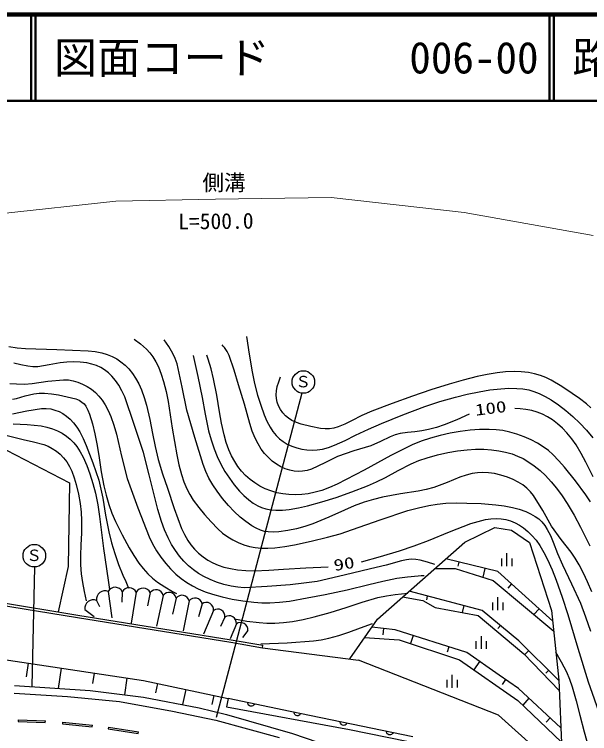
# Model space of a CAD drawing. Units: millimetres, scale not verified. Extents: x 40000 to 680000, y 20000 to 380000.
# Drawn here: x 115798 to 182396, y 296812 to 380000 of the extents above; entities that cross this region are included whole.
import ezdxf
from ezdxf.enums import TextEntityAlignment as Align

# ---------------------------------------------------------------- set-up
doc = ezdxf.new("R2010")
doc.units = ezdxf.units.MM
doc.header["$LTSCALE"] = 1000
for name, color, linetype, lineweight in [('M-BGD', 7, 'Continuous', 25), ('M-BGD-EXST', 7, 'Continuous', 25), ('M-STR-HTXT', 7, 'Continuous', 13), ('M-TTL', 2, 'Continuous', 140), ('M-TTL-LINE', 7, 'Continuous', 50)]:
    doc.layers.add(name, color=color, linetype=linetype, lineweight=lineweight)
doc.layers.add('M-TTL-TXT', color=7, linetype='Continuous')
doc.styles.add('ＭＳ ゴシック', font='')
doc.styles.get('ＭＳ ゴシック').set_extended_font_data('MS Gothic')

msp = doc.modelspace()

# ---------------------------------------------------------------- linework, layer by layer
at = {"layer": 'M-BGD'}
for p, q in [((110095, 332070), (122162, 325823)), ((122162, 325823), (122034, 316152)), ((167962, 318969), (171412, 320663)), ((171412, 320663), (173356, 320349)), ((173356, 320349), (175426, 318906)), ((157836, 310062), (167962, 318969)), ((175426, 318906), (177998, 311066)), ((171774, 315555), (165755, 317027)), ((172187, 317081), (172187, 316181)), ((172787, 317678), (172787, 316178)), ((173387, 317081), (173387, 316181)), ((122034, 316152), (120859, 310896)), ((167259, 316659), (167138, 316163)), ((164504, 315927), (166840, 315901)), ((166840, 315901), (171232, 314519)), ((170269, 315923), (170019, 314901)), ((178125, 309801), (171774, 315555)), ((171232, 314519), (178241, 308648)), ((173362, 314117), (172935, 313645)), ((126670, 313259), (127098, 310210)), ((128289, 313212), (128242, 312021)), ((129909, 313164), (129337, 309591)), ((131529, 313116), (131195, 311592)), ((133030, 312795), (132244, 309257)), ((169949, 311065), (161489, 313275)), ((112315, 311989), (123114, 310223)), ((112364, 312285), (123162, 310519)), ((125312, 312211), (125669, 311497)), ((134530, 312473), (134102, 310639)), ((136031, 312152), (135340, 308686)), ((160750, 312626), (163090, 312200)), ((163090, 312200), (164521, 311411)), ((163604, 312723), (163494, 312300)), ((171139, 311984), (171139, 311084)), ((171739, 312580), (171739, 311080)), ((172339, 311984), (172339, 311084)), ((123954, 311163), (125050, 310353)), ((137532, 311830), (137103, 310305)), ((164521, 311411), (169505, 310473)), ((167834, 311618), (167627, 310827)), ((176538, 311240), (175938, 310578)), ((123162, 310519), (140906, 307669)), ((138854, 311056), (137675, 308305)), ((169505, 310473), (174784, 306033)), ((174192, 307562), (169949, 311065)), ((177998, 311066), (178813, 302975)), ((123114, 310223), (140856, 307373)), ((140176, 310282), (139676, 309210)), ((141498, 309507), (140772, 307780)), ((154625, 305446), (157836, 310062)), ((142820, 308733), (142201, 307923)), ((159883, 308796), (157182, 309122)), ((158532, 308959), (158448, 308256)), ((168172, 306181), (159883, 308796)), ((172070, 309314), (171778, 308960)), ((156346, 307920), (160327, 307661)), ((161955, 308142), (161664, 307218)), ((169833, 308102), (169833, 306602)), ((140856, 307373), (144509, 306731)), ((140906, 307669), (144561, 307026)), ((144509, 306731), (144561, 307026)), ((160327, 307661), (167334, 305342)), ((169233, 307505), (169233, 306605)), ((170433, 307505), (170433, 306605)), ((178811, 302996), (174192, 307562)), ((107865, 306372), (130736, 302954)), ((144509, 306731), (155653, 305315)), ((166100, 306834), (165914, 306245)), ((171922, 303566), (168172, 306181)), ((175347, 306421), (174872, 305941)), ((171851, 298961), (155653, 305315)), ((167334, 305342), (174093, 300654)), ((174784, 306033), (178869, 301791)), ((117394, 304948), (117157, 303363)), ((169665, 305145), (169000, 304186)), ((121206, 304378), (120858, 302048)), ((125018, 303808), (124836, 302592)), ((177656, 304138), (177338, 303816)), ((128830, 303239), (128541, 301309)), ((130736, 302954), (140531, 300870)), ((165850, 303027), (165850, 302127)), ((166450, 303623), (166450, 302123)), ((167050, 303027), (167050, 302127)), ((174143, 302036), (171922, 303566)), ((172650, 303072), (172252, 302498)), ((178813, 302975), (179315, 292250)), ((115809, 302386), (124562, 301800)), ((132368, 302607), (132138, 301523)), ((179069, 297499), (174143, 302036)), ((115765, 301487), (121938, 301092)), ((124562, 301800), (130758, 301035)), ((135633, 301912), (135264, 300177)), ((138898, 301217), (138676, 300172)), ((121938, 301092), (127959, 300521)), ((127959, 300521), (134111, 299422)), ((130758, 301035), (137183, 299811)), ((140531, 300870), (140364, 299911)), ((147729, 299369), (140531, 300870)), ((174093, 300654), (179148, 295818)), ((175374, 300902), (174653, 300119)), ((137183, 299811), (140350, 299019)), ((140364, 299911), (154577, 297285)), ((134111, 299422), (139121, 298367)), ((140350, 299019), (147980, 296830)), ((161943, 296452), (147729, 299369)), ((179315, 292250), (171851, 298961)), ((116242, 298417), (116235, 298218)), ((116235, 298218), (119382, 298104)), ((116242, 298417), (119390, 298303)), ((119382, 298104), (119390, 298303)), ((121387, 298143), (121367, 297944)), ((121367, 297944), (124811, 297602)), ((121387, 298143), (124831, 297801)), ((139121, 298367), (146461, 296346)), ((177838, 298633), (177379, 298135)), ((124811, 297602), (124831, 297801)), ((126688, 297549), (126658, 297351)), ((126658, 297351), (130125, 296826)), ((126688, 297549), (130155, 297024)), ((130125, 296826), (130155, 297024)), ((154577, 297285), (161234, 295951)), ((147980, 296830), (155674, 294232))]:
    msp.add_line(p, q, dxfattribs=at)
for points in [[(142687, 342748), (142975, 340690), (143323, 338645), (143612, 337290), (143960, 335945), (144315, 334803), (144729, 333671), (145043, 332944), (145410, 332247), (145732, 331754), (146108, 331289), (146486, 330922), (146905, 330599), (147393, 330301), (147914, 330054), (148487, 329849), (149077, 329703), (149665, 329618), (150263, 329592), (150858, 329631), (151455, 329731), (152165, 329919), (152861, 330166), (154080, 330708), (155291, 331312), (156782, 332032), (158282, 332690), (160774, 333691), (163314, 334646), (165071, 335221), (166860, 335742), (168216, 336080), (169592, 336361), (170848, 336561), (172122, 336702), (173042, 336755), (173959, 336746), (174656, 336685), (175342, 336564), (175952, 336392), (176554, 336158), (177264, 335809), (177961, 335400), (178808, 334826), (179623, 334203), (180468, 333483), (181269, 332720), (182044, 331900), (182780, 331034)], [(129660, 342449), (130398, 341887), (131089, 341285), (131480, 340866), (131832, 340400), (132178, 339828), (132473, 339221), (132798, 338389), (133068, 337529), (133361, 336374), (133593, 335212), (134071, 332128), (134611, 329041), (134854, 327900), (135157, 326764), (135435, 325940), (135769, 325139), (136117, 324470), (136516, 323830), (137141, 322973), (137826, 322137), (138569, 321297), (139349, 320505), (139911, 320013), (140511, 319568), (141096, 319216), (141721, 318910), (142360, 318663), (143026, 318470), (143684, 318343), (144358, 318274), (145155, 318259), (145965, 318304), (147095, 318444), (148231, 318647), (150158, 319057), (152046, 319519), (153505, 319934), (154954, 320409), (158138, 321529), (161367, 322601), (162567, 322928), (163778, 323196), (164753, 323358), (165742, 323460), (166943, 323502), (168162, 323484), (169849, 323411), (171522, 323279), (172493, 323151), (173472, 322961), (174244, 322757), (174995, 322496), (175560, 322241), (176087, 321939), (176497, 321639), (176863, 321296), (177199, 320884), (177495, 320424), (177852, 319719), (178167, 318963), (178678, 317631), (179243, 316330), (180316, 314127), (181327, 311916), (181935, 310308), (182487, 308679)], [(182635, 313202), (182168, 314366), (181701, 315373), (181181, 316352), (180740, 317086), (180245, 317790), (179100, 319269), (177992, 320798), (176967, 322601), (175903, 324351), (175540, 324793), (175133, 325195), (174657, 325569), (174133, 325904), (173528, 326213), (172885, 326474), (172132, 326707), (171368, 326880), (170697, 326972), (170016, 327004), (169411, 326977), (168803, 326889), (168090, 326707), (167383, 326464), (165889, 325849), (164368, 325288), (163460, 325050), (162539, 324871), (160482, 324544), (158425, 324157), (157359, 323894), (156301, 323572), (155148, 323146), (154004, 322659), (152193, 321835), (150350, 321063), (149407, 320753), (148444, 320501), (147440, 320301), (146407, 320156), (145803, 320116), (145197, 320136), (144749, 320208), (144305, 320341), (143785, 320570), (143277, 320860), (142592, 321335), (141949, 321853), (141243, 322502), (140583, 323191), (139903, 323992), (139260, 324843), (138765, 325582), (138319, 326357), (137957, 327132), (137647, 327941), (136678, 331067), (135768, 334206), (135239, 336897), (134648, 339594), (134424, 340187), (134140, 340768), (133663, 341568), (133142, 342350)], [(115172, 341596), (116117, 341444), (117072, 341352), (120700, 341258), (124351, 341104), (125154, 341004), (125941, 340846), (126543, 340669), (127125, 340435), (127645, 340159), (128137, 339828), (128611, 339436), (129052, 338993), (129471, 338480), (129840, 337933), (130205, 337276), (130517, 336589), (130842, 335706), (131110, 334804), (131490, 333160), (131807, 331526), (132103, 330008), (132457, 328502), (132951, 326861), (133510, 325216), (134300, 322868), (135146, 320545), (135481, 319841), (135872, 319159), (136241, 318629), (136659, 318133), (137132, 317670), (137649, 317250), (138202, 316878), (138785, 316559), (139403, 316292), (140050, 316079), (140820, 315896), (141611, 315771), (142595, 315683), (143582, 315655), (145262, 315705), (146954, 315814), (149551, 315968), (152142, 316091)], [(168432, 333744), (167010, 333103), (165565, 332517), (164667, 332214), (163754, 331969), (162972, 331819), (162167, 331727), (161317, 331658), (160474, 331528), (159888, 331355), (159308, 331119), (158192, 330582), (157053, 330101), (155114, 329513), (153208, 328872), (151733, 328115), (150212, 327402), (149691, 327252), (149159, 327160), (148681, 327138), (148192, 327176), (147677, 327280), (147165, 327446), (146645, 327680), (146153, 327968), (145662, 328328), (145211, 328734), (144774, 329209), (144379, 329730), (144008, 330330), (143686, 330967), (143343, 331799), (143053, 332662), (142436, 334925), (141761, 337170), (141251, 338861), (140678, 340546), (140419, 341024), (140108, 341473), (139988, 341631), (139865, 341789)], [(136504, 340549), (137052, 338123), (137542, 335685), (137886, 333758), (138290, 331843), (138577, 330790), (138922, 329755), (139283, 328853), (139699, 327976), (140174, 327147), (140708, 326339), (141261, 325589), (141865, 324873), (142382, 324339), (142951, 323839), (143440, 323481), (143966, 323170), (144420, 322967), (144905, 322816), (145485, 322711), (146077, 322665), (146852, 322675), (147630, 322744), (148675, 322913), (149720, 323143), (151393, 323605), (153038, 324122), (154862, 324764), (156674, 325466), (157727, 325926), (158764, 326444), (160230, 327261), (161724, 328024), (162639, 328395), (163588, 328713), (164768, 329039), (165969, 329309), (167091, 329500), (168231, 329634), (169198, 329694), (170164, 329693), (171021, 329641), (171885, 329528), (172660, 329370), (173419, 329153), (174063, 328911), (174687, 328613), (175354, 328225), (175990, 327784), (176656, 327247), (177282, 326664), (177953, 325946), (178575, 325191), (179207, 324331), (179792, 323433), (180592, 322070), (181339, 320679), (182405, 318518)], [(182489, 323601), (181945, 324425), (180751, 326032), (179497, 327618), (178849, 328370), (178153, 329085), (177617, 329560), (177035, 329996), (176348, 330424), (175628, 330801), (174817, 331157), (173976, 331461), (173177, 331690), (172366, 331859), (171564, 331956), (170748, 331994), (169659, 331977), (168572, 331900), (167413, 331764), (166261, 331568), (165107, 331305), (163959, 330981), (162907, 330624), (161867, 330207), (160611, 329613), (159381, 328965), (156292, 327293), (153171, 325672), (152295, 325281), (151390, 324944), (150619, 324725), (149822, 324562), (149063, 324466), (148288, 324429), (147581, 324452), (146870, 324535), (146180, 324677), (145495, 324879), (144849, 325133), (144226, 325442), (143641, 325803), (143089, 326213), (142569, 326674), (142093, 327176), (141677, 327699), (141304, 328266), (140942, 328933), (140630, 329634), (140322, 330492), (140070, 331374), (139776, 332700), (139541, 334038), (139231, 335961), (138866, 337856), (138573, 338991), (138218, 340123), (138143, 340350), (138064, 340587)], [(164457, 316376), (163619, 316659), (162772, 316881), (162265, 316958), (161747, 316975), (161182, 316917), (160606, 316796), (158823, 316303), (157046, 315873), (153960, 315119), (150850, 314421), (149297, 314199), (147726, 314035), (145066, 313826), (142407, 313678), (141654, 313739), (140896, 313862), (140047, 314065), (139211, 314328), (138455, 314625), (137725, 314976), (137112, 315333), (136523, 315747), (135955, 316226), (135427, 316750), (134917, 317345), (134454, 317976), (134006, 318703), (133605, 319467), (133196, 320392), (132838, 321349), (132413, 322720), (132044, 324117), (131415, 326727), (130728, 329324), (129681, 332547), (128570, 335771), (128254, 336452), (127877, 337121), (127507, 337653), (127088, 338150), (126682, 338543), (126231, 338895), (125797, 339161), (125325, 339377), (124763, 339562), (124181, 339690), (123417, 339782), (122641, 339815), (121874, 339790), (121102, 339705), (119812, 339447), (118523, 339253), (117938, 339247), (117352, 339302), (116537, 339458), (115729, 339674)], [(182531, 334498), (182051, 334939), (181236, 335569), (180364, 336165), (179163, 336964), (177948, 337701), (177336, 338003), (176699, 338249), (176017, 338435), (175309, 338566), (174488, 338651), (173650, 338676), (172673, 338640), (171704, 338545), (170528, 338360), (169364, 338117), (167744, 337706), (166123, 337232), (163998, 336564), (161899, 335842), (159540, 335004), (157198, 334107), (156018, 333587), (154847, 333005), (154071, 332615), (153284, 332287), (152792, 332143), (152290, 332060), (151767, 332053), (151226, 332108), (150105, 332326), (148997, 332603), (148443, 332795), (147920, 333040), (147534, 333282), (147173, 333582), (146865, 333921), (146594, 334310), (146379, 334722), (146222, 335155), (146132, 335569), (146103, 335985), (146140, 336467), (146239, 336957), (146403, 337513), (146594, 338069)], [(115281, 337295), (116049, 337253), (116959, 337249), (117875, 337307), (119687, 337558), (121501, 337749), (122048, 337714), (122590, 337618), (123152, 337456), (123697, 337237), (124216, 336964), (124712, 336636), (125171, 336259), (125589, 335838), (125965, 335369), (126298, 334857), (126653, 334186), (126954, 333487), (127312, 332488), (127613, 331465), (128202, 328889), (128847, 326338), (130089, 322945), (131390, 319570), (131797, 318754), (132257, 317967), (132761, 317218), (133315, 316503), (133883, 315865), (134494, 315269), (135107, 314752), (135764, 314277), (136404, 313887), (137073, 313550), (137894, 313210), (138738, 312924), (139856, 312622), (141001, 312375), (142253, 312161), (143513, 312005), (144435, 311944), (145371, 311943), (146507, 312017), (147638, 312150), (149712, 312504), (151774, 312916), (154310, 313458), (156835, 314060), (158440, 314444), (160065, 314772), (161308, 314947), (162559, 315063), (162908, 315090), (163256, 315116)], [(115580, 335476), (116053, 335579), (117041, 335880), (118045, 336123), (118665, 336184), (119297, 336184), (120107, 336113), (120913, 335981), (121904, 335781), (122908, 335516), (123282, 335365), (123617, 335165), (123859, 334945), (124066, 334674), (124298, 334238), (124483, 333763), (124834, 332624), (125121, 331496), (125400, 330125), (125623, 328725), (125863, 327084), (126160, 325463), (126413, 324388), (126726, 323320), (127093, 322325), (127521, 321338), (128267, 319818), (129081, 318299), (129619, 317401), (130208, 316534), (130713, 315890), (131266, 315282), (131792, 314791), (132357, 314344), (133202, 313783), (134096, 313263), (134324, 313135), (134554, 313008)], [(115590, 333811), (117255, 334152), (118941, 334433), (119476, 334427), (120010, 334360), (120501, 334240), (120982, 334060), (121426, 333829), (121839, 333546), (122264, 333174), (122651, 332757), (123038, 332247), (123374, 331706), (123768, 330930), (124110, 330122), (124869, 328123), (125565, 326118), (125821, 325097), (126022, 324050), (126339, 322097), (126715, 320153), (127036, 318882), (127415, 317628), (127859, 316375), (128359, 315143), (128686, 314392), (129024, 313634)], [(182798, 326518), (181974, 328220), (181429, 329221), (180828, 330201), (180325, 330912), (179772, 331591), (179240, 332147), (178664, 332661), (178099, 333090), (177501, 333466), (176929, 333759), (176335, 333995), (175690, 334179), (175020, 334308), (174372, 334384), (173727, 334425)], [(115647, 332655), (117267, 332559), (118888, 332401), (119549, 332268), (120199, 332075), (120784, 331839), (121342, 331548), (121823, 331233), (122274, 330865), (122670, 330462), (123029, 330010), (123415, 329412), (123752, 328779), (124171, 327831), (124536, 326857), (124888, 325741), (125180, 324616), (125455, 323284), (125672, 321938), (126129, 318236), (126645, 314542), (126724, 314018), (126804, 313495)], [(114511, 331403), (116820, 330813), (118024, 330563), (119205, 330256), (119706, 330061), (120192, 329807), (120657, 329490), (121088, 329123), (121494, 328696), (121852, 328232), (122171, 327710), (122436, 327162), (122721, 326402), (122949, 325620), (123210, 324517), (123410, 323412), (123529, 322434), (123588, 321452), (123569, 320037), (123489, 318606), (123440, 317466), (123452, 316330), (123539, 315309), (123688, 314282), (123881, 313238), (124098, 312185)], [(155994, 316689), (158202, 317285), (160394, 317939), (162070, 318517), (163724, 319152), (166162, 320153), (168641, 321105), (169473, 321364), (170329, 321566), (170965, 321658), (171603, 321690), (172141, 321661), (172682, 321571), (173231, 321415), (173764, 321201), (174271, 320933), (174755, 320609), (175250, 320201), (175713, 319740), (176193, 319170), (176625, 318563), (177102, 317766), (177527, 316938), (178047, 315762), (178515, 314554), (179219, 312587), (179868, 310597), (181022, 306685), (182234, 302790), (183644, 298738)], [(141285, 310073), (142699, 309830), (144124, 309647), (145027, 309590), (145942, 309594), (146957, 309664), (147981, 309796), (149238, 310028), (150495, 310322), (152371, 310838), (154229, 311412), (156050, 312011), (157888, 312551), (158880, 312761), (159895, 312914), (160609, 312998), (161335, 313075)], [(144347, 307192), (147379, 307329), (150413, 307527), (151301, 307651), (152187, 307836), (153347, 308169), (154504, 308564), (155879, 309052), (157253, 309533)], [(178464, 306265), (179119, 305126), (179717, 303965), (180082, 303105), (180391, 302222), (180851, 300596), (181257, 298938), (181750, 297017), (182303, 295108), (182797, 293599), (183351, 292100), (183769, 291117), (184241, 290161), (184880, 289056), (185577, 287970), (185799, 287637), (186028, 287296)], [(143599, 300237), (143549, 300153), (143486, 300086), (143394, 300016), (143298, 299986), (143200, 299978), (143079, 300003), (142993, 300049), (142916, 300114), (142857, 300216), (142826, 300302), (142815, 300398)], [(148952, 299132), (148902, 299049), (148839, 298982), (148747, 298911), (148651, 298882), (148553, 298873), (148432, 298898), (148345, 298945), (148269, 299010), (148210, 299112), (148179, 299198), (148168, 299294)], [(154305, 298028), (154255, 297944), (154192, 297877), (154100, 297806), (154004, 297777), (153906, 297769), (153785, 297794), (153698, 297840), (153622, 297905), (153563, 298007), (153532, 298093), (153521, 298189)], [(159658, 296923), (159608, 296839), (159545, 296773), (159453, 296702), (159357, 296673), (159259, 296664), (159138, 296689), (159051, 296736), (158975, 296801), (158916, 296902), (158885, 296989), (158874, 297085)]]:
    msp.add_lwpolyline(points, dxfattribs=at)
for centre, radius, start, end in [((127467, 312829), 906, 24.95911, 151.67152), ((129087, 312781), 906, 24.95911, 151.67152), ((130707, 312734), 906, 24.95911, 151.67152), ((126287, 312351), 986, 67.18142, 188.14983), ((132208, 312624), 839, 11.73222, 144.07827), ((133709, 312303), 839, 11.73222, 144.07827), ((135210, 311981), 839, 11.73222, 144.07827), ((124930, 311303), 986, 67.18142, 188.14983), ((136710, 311659), 839, 11.73222, 144.07827), ((138023, 311152), 837, 353.38103, 125.91372), ((139345, 310378), 837, 353.38103, 125.91372), ((140667, 309604), 837, 353.38103, 125.91372), ((141989, 308830), 837, 353.38103, 125.91372)]:
    msp.add_arc(centre, radius, start, end, dxfattribs=at)
at = {"layer": 'M-BGD-EXST'}
for p, q in [((139209, 298716), (149119, 336213)), ((118114, 316052), (117834, 302307))]:
    msp.add_line(p, q, dxfattribs=at)
for centre in [(149254, 337478), (118105, 317389)]:
    msp.add_circle(centre, 1304, dxfattribs=at)
at = {"layer": 'M-STR-HTXT'}
for p, q in [((127545, 358400), (139093, 358610)), ((139093, 358610), (152467, 358823)), ((152467, 358823), (167865, 357088)), ((114053, 356947), (127545, 358400)), ((167865, 357088), (182810, 354426))]:
    msp.add_line(p, q, dxfattribs=at)
at = {"layer": 'M-TTL'}
msp.add_line((680000, 380000), (40000, 380000), dxfattribs=at)
at = {"layer": 'M-TTL-LINE'}
for p, q in [((117750, 380000), (117750, 370000)), ((118250, 380000), (118250, 370000)), ((177750, 380000), (177750, 370000)), ((178250, 380000), (178250, 370000)), ((40000, 370000), (680000, 370000))]:
    msp.add_line(p, q, dxfattribs=at)

# ---------------------------------------------------------------- texts
at = {"layer": 'M-BGD', "style": 'ＭＳ ゴシック', "width": 1.35}
for s, rotation, p in [('100', 7.2, (169271, 333183)), ('90', 9.1, (152931, 315226))]:
    msp.add_text(s, height=1320, rotation=rotation, dxfattribs=at).set_placement(p, align=Align.BOTTOM_LEFT)
at = {"layer": 'M-BGD-EXST', "style": 'ＭＳ ゴシック'}
for p in [(148327, 336468), (117178, 316378)]:
    msp.add_text('Ｓ', height=1320, dxfattribs=at).set_placement(p, align=Align.BOTTOM_LEFT)
at = {"layer": 'M-STR-HTXT', "style": 'ＭＳ ゴシック'}
msp.add_text('側溝', height=1833, dxfattribs=at).set_placement((137569, 359079), align=Align.BOTTOM_LEFT)
msp.add_text('L=500.0', height=1833, rotation=0.7, dxfattribs=at).set_placement((134777, 354568), align=Align.BOTTOM_LEFT)
at = {"layer": 'M-TTL-TXT', "style": 'ＭＳ ゴシック'}
for s, p in [('図面コード', (120380, 375000)), ('路 線 名', (180380, 375000)), ('006-00', (161521, 375000))]:
    msp.add_text(s, height=3666, dxfattribs=at).set_placement(p, align=Align.MIDDLE_LEFT)

doc.saveas('drawing.dxf')
